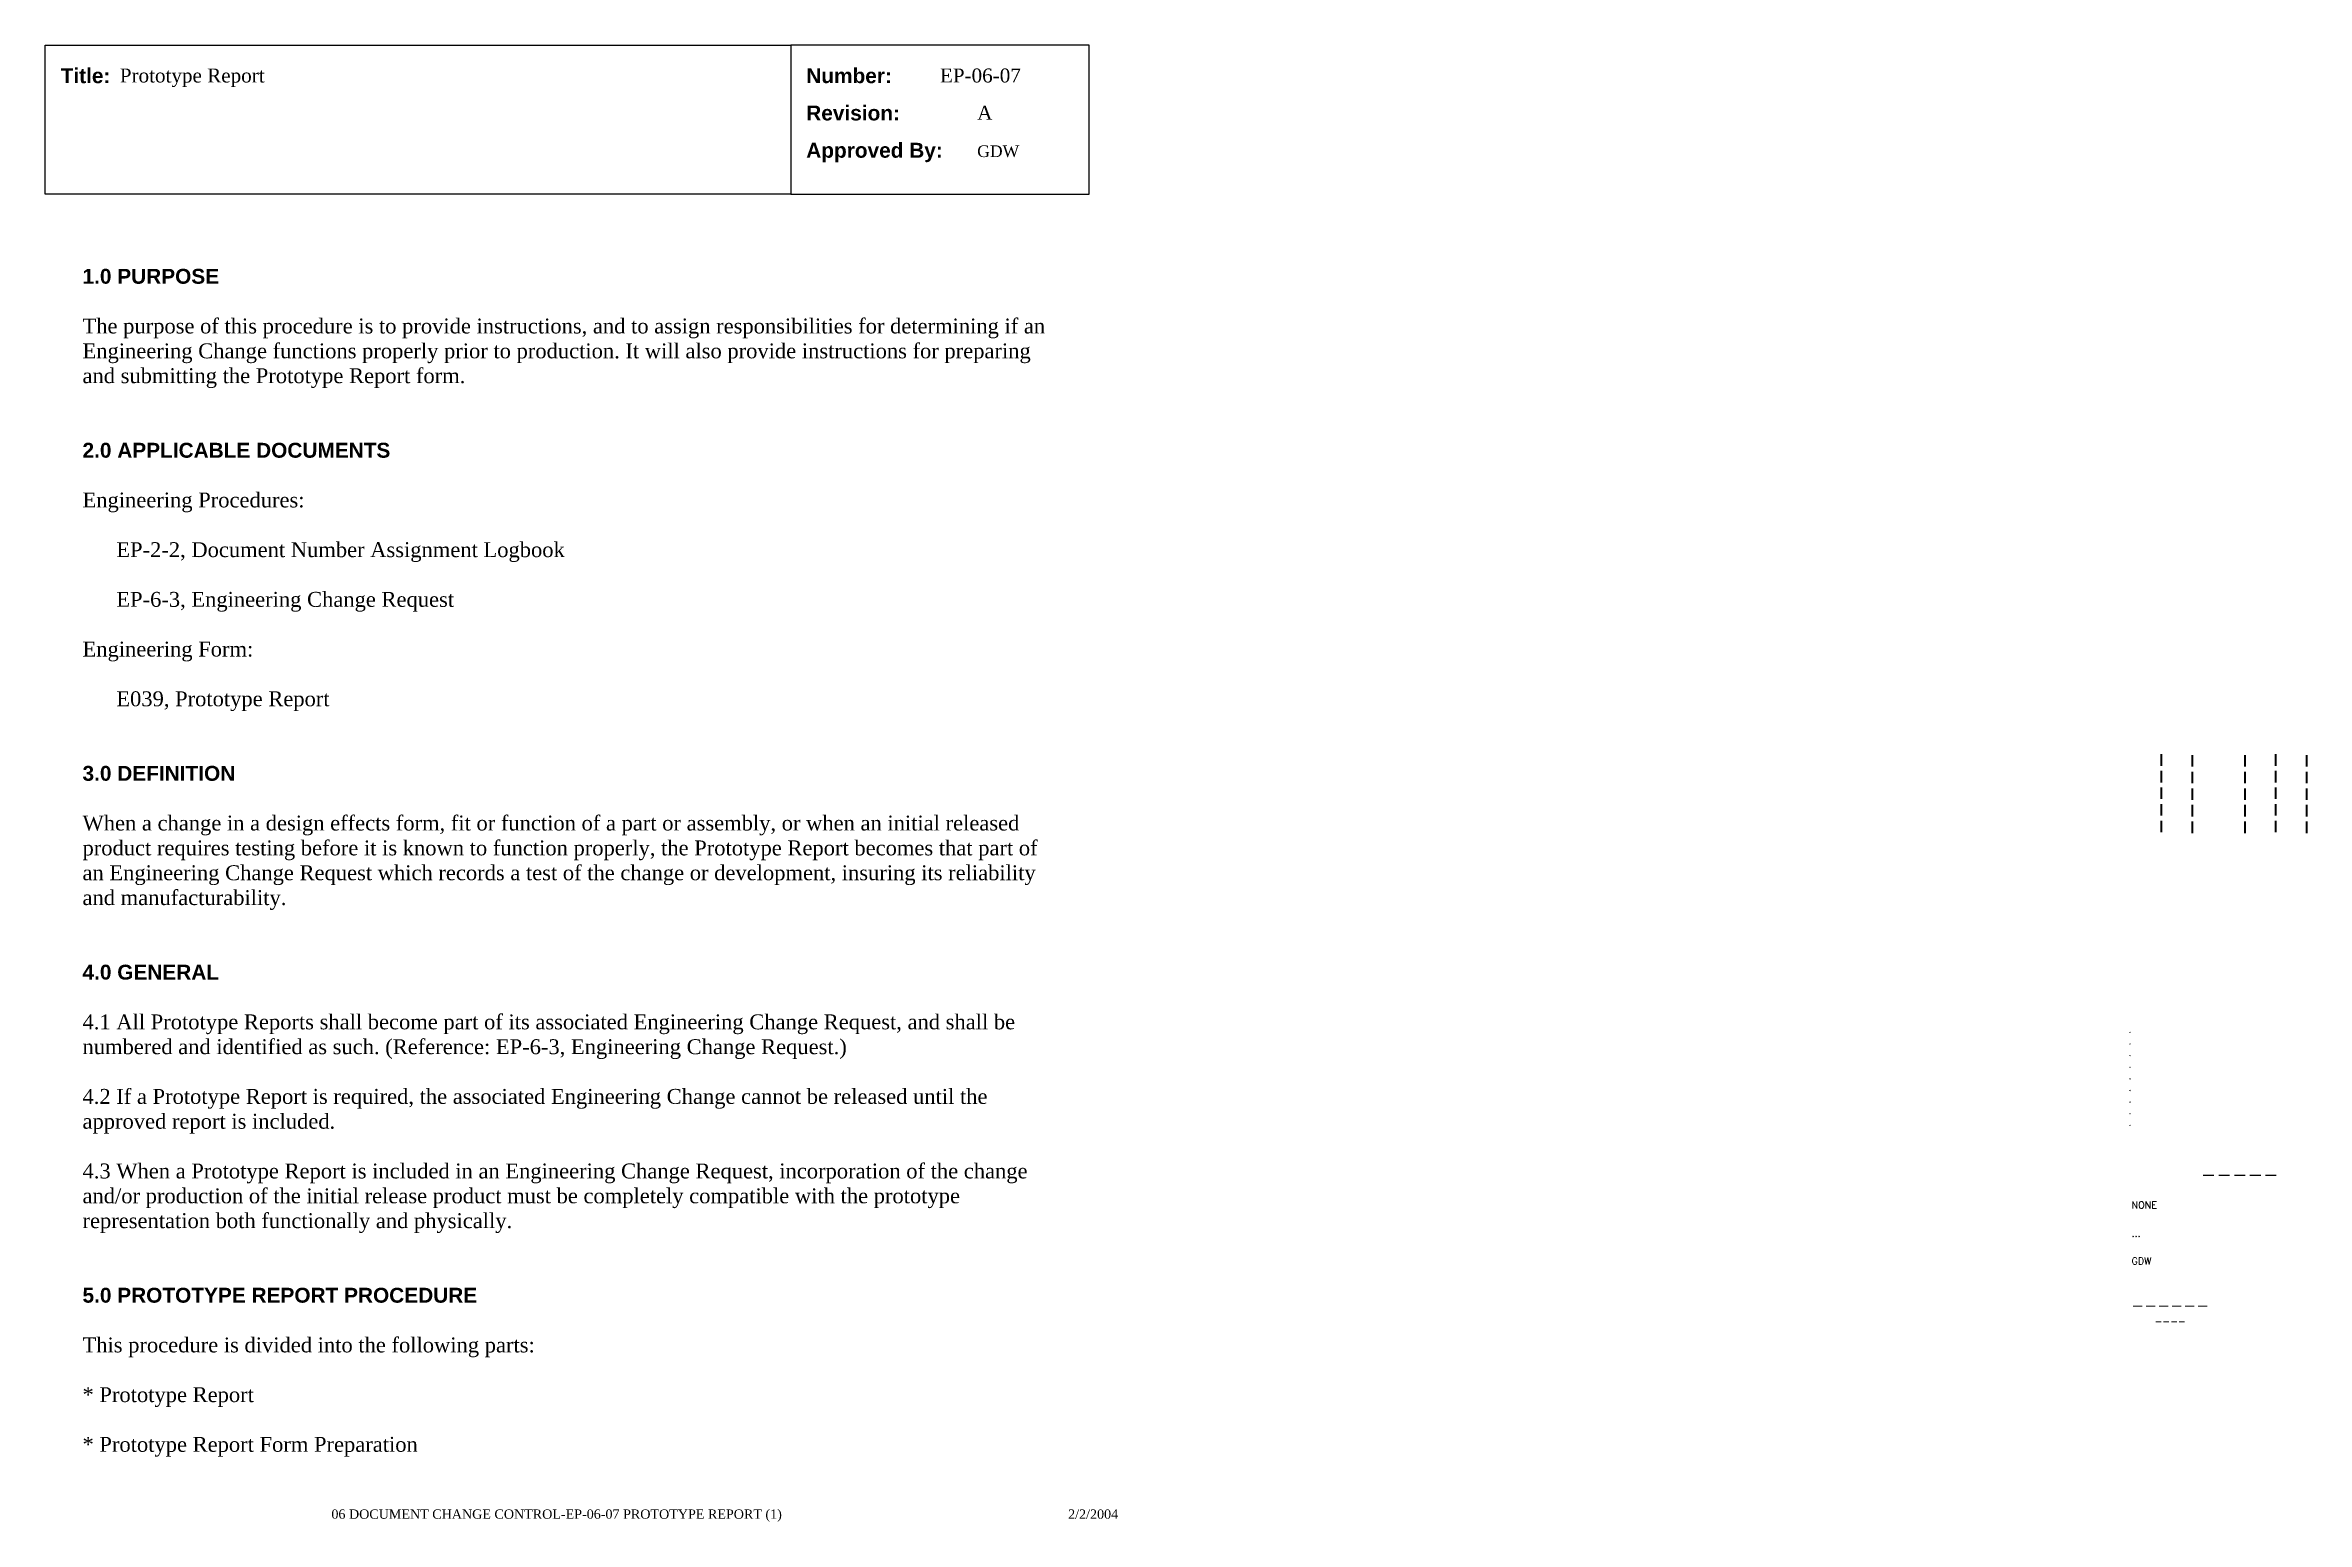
# Paper-space layout 'EP-06-07 Prototype Report (1)' of a CAD drawing. Header units: inches. Extents: x 1 to 31.3, y 0.2 to 20.
import ezdxf
from ezdxf.enums import TextEntityAlignment as Align

# ---------------------------------------------------------------- set-up
doc = ezdxf.new("R2010")
doc.units = ezdxf.units.IN
doc.header["$MEASUREMENT"] = 0
doc.layers.add('TitleBlock_Attributes', color=40, linetype='Continuous', plot=False)
doc.layers.add('TitleBlock_Atts_Print', color=1, linetype='Continuous')
doc.styles.get("Standard").update_dxf_attribs({"font": 'simplex.shx'})
doc.styles.add('style1', font='TIMES.TTF')
doc.styles.add('styleAtt', font='TIMES.TTF')
doc.styles.add('TBBIGTEXT', font='complex.shx')

# ---------------------------------------------------------------- blocks, each defined once
blk = doc.blocks.new('Test1')
at = {"layer": 'TitleBlock_Attributes', "style": 'TBBIGTEXT', "width": 0.8}
for tag, p, height in [('SideLine1', (29.492, 9.408), 0.25), ('SideLine2', (29.906, 9.396), 0.25), ('SideLine3', (30.612, 9.396), 0.25), ('SideLine4', (31.026, 9.408), 0.25), ('SideLine5', (31.44, 9.396), 0.25), ('File-Layout', (28.803, 3.641), 0.125)]:
    blk.add_attdef(tag, p, '', height=height, rotation=90, dxfattribs=at)
at = {"layer": 'TitleBlock_Attributes'}
for tag, p, height in [('REV1', (28.947, 6.754), 0.0625), ('REV2', (28.947, 6.598), 0.0625), ('REV3', (28.947, 6.442), 0.0625), ('REV4', (28.947, 6.286), 0.0625), ('REV5', (28.947, 6.13), 0.0625), ('REV6', (28.947, 5.974), 0.0625), ('REV7', (28.947, 5.818), 0.0625), ('REV8', (28.947, 5.662), 0.0625), ('REV9', (28.947, 5.506), 0.0625), ('SCALE', (28.983, 4.394), 0.0938), ('INCHARGE', (28.983, 4.016), 0.0938), ('DRW', (28.983, 3.641), 0.0938)]:
    blk.add_attdef(tag, p, '', height=height, dxfattribs=at)
at = {"layer": 'TitleBlock_Attributes', "style": 'TBBIGTEXT'}
for tag, height, p in [('PROJNUM', 0.188, (30.434, 4.761)), ('DWG_NUM', 0.156, (31.168, 4.127)), ('CUSTOMER', 0.156, (29.501, 3.017)), ('LOCATION', 0.0938, (29.501, 2.835)), ('DESC_1', 0.188, (29.501, 2.412)), ('DESC_2', 0.188, (29.501, 2.1)), ('DESC_3', 0.188, (29.501, 1.787))]:
    blk.add_attdef(tag, text='', height=height, dxfattribs=at).set_placement(p, align=Align.CENTER)
at = {"layer": 'TitleBlock_Attributes'}
blk.add_attdef('DRW_DATE', text='', height=0.0938, dxfattribs=at).set_placement((31.149, 3.648), align=Align.CENTER)

psp = doc.layouts.new('EP-06-07 Prototype Report (1)')

# ---------------------------------------------------------------- linework, layer by layer
for points in [[(1, 20), (11, 20), (11, 18), (1, 18)], [(11, 18), (15, 18), (15, 20), (11, 20)]]:
    psp.add_lwpolyline(points, close=True)

# ---------------------------------------------------------------- block references
ref = psp.add_blockref('Test1', (0, 0))
ref.add_attrib('CUSTOMER', '------', dxfattribs={"layer": 'TitleBlock_Attributes', "height": 0.1562, "style": 'TBBIGTEXT'}).set_placement((29.501, 3.017), align=Align.CENTER)
ref.add_attrib('LOCATION', '----', dxfattribs={"layer": 'TitleBlock_Attributes', "height": 0.0938, "style": 'TBBIGTEXT'}).set_placement((29.501, 2.835), align=Align.CENTER)
ref.add_attrib('DESC_1', 'Prototype Report', (2, 19.5), dxfattribs={"layer": 'TitleBlock_Atts_Print', "height": 0.1875, "style": 'styleAtt'})
ref.add_attrib('DESC_2', 'EP-06-07', (13, 19.5), dxfattribs={"layer": 'TitleBlock_Atts_Print', "height": 0.1875, "style": 'styleAtt'})
ref.add_attrib('DESC_3', 'A', (13.5, 19), dxfattribs={"layer": 'TitleBlock_Atts_Print', "height": 0.188, "style": 'styleAtt'})
ref.add_attrib('PROJNUM', '-----', dxfattribs={"layer": 'TitleBlock_Attributes', "height": 0.1875, "style": 'TBBIGTEXT'}).set_placement((30.434, 4.761), align=Align.CENTER)
ref.add_attrib('DWG_NUM', 'GDW', (13.5, 18.5), dxfattribs={"layer": 'TitleBlock_Atts_Print', "height": 0.1562, "style": 'styleAtt'})
ref.add_attrib('DRW_DATE', '2/2/2004', dxfattribs={"layer": 'TitleBlock_Atts_Print', "height": 0.125, "style": 'styleAtt'}).set_placement((15.055, 0.232), align=Align.CENTER)
ref.add_attrib('DRW', 'GDW', (28.983, 3.641), dxfattribs={"layer": 'TitleBlock_Attributes', "height": 0.0938})
ref.add_attrib('INCHARGE', '...', (28.983, 4.016), dxfattribs={"layer": 'TitleBlock_Attributes', "height": 0.0938})
ref.add_attrib('SCALE', 'NONE', (28.983, 4.394), dxfattribs={"layer": 'TitleBlock_Attributes', "height": 0.0938})
ref.add_attrib('REV1', '.', (28.947, 6.754), dxfattribs={"layer": 'TitleBlock_Attributes', "height": 0.0625})
ref.add_attrib('REV2', '.', (28.947, 6.598), dxfattribs={"layer": 'TitleBlock_Attributes', "height": 0.0625})
ref.add_attrib('REV3', '.', (28.947, 6.442), dxfattribs={"layer": 'TitleBlock_Attributes', "height": 0.0625})
ref.add_attrib('REV4', '.', (28.947, 6.286), dxfattribs={"layer": 'TitleBlock_Attributes', "height": 0.0625})
ref.add_attrib('REV5', '.', (28.947, 6.13), dxfattribs={"layer": 'TitleBlock_Attributes', "height": 0.0625})
ref.add_attrib('REV6', '.', (28.947, 5.974), dxfattribs={"layer": 'TitleBlock_Attributes', "height": 0.0625})
ref.add_attrib('REV7', '.', (28.947, 5.818), dxfattribs={"layer": 'TitleBlock_Attributes', "height": 0.0625})
ref.add_attrib('REV8', '.', (28.947, 5.662), dxfattribs={"layer": 'TitleBlock_Attributes', "height": 0.0625})
ref.add_attrib('REV9', '.', (28.947, 5.506), dxfattribs={"layer": 'TitleBlock_Attributes', "height": 0.0625})
ref.add_attrib('SideLine1', '-----', (29.492, 9.408), dxfattribs={"layer": 'TitleBlock_Attributes', "height": 0.25, "rotation": 90, "style": 'TBBIGTEXT', "width": 0.8})
ref.add_attrib('SideLine2', '-----', (29.906, 9.396), dxfattribs={"layer": 'TitleBlock_Attributes', "height": 0.25, "rotation": 90, "style": 'TBBIGTEXT', "width": 0.8})
ref.add_attrib('SideLine3', '-----', (30.612, 9.396), dxfattribs={"layer": 'TitleBlock_Attributes', "height": 0.25, "rotation": 90, "style": 'TBBIGTEXT', "width": 0.8})
ref.add_attrib('SideLine4', '-----', (31.026, 9.408), dxfattribs={"layer": 'TitleBlock_Attributes', "height": 0.25, "rotation": 90, "style": 'TBBIGTEXT', "width": 0.8})
ref.add_attrib('SideLine5', '-----', (31.44, 9.396), dxfattribs={"layer": 'TitleBlock_Attributes', "height": 0.25, "rotation": 90, "style": 'TBBIGTEXT', "width": 0.8})
ref.add_attrib('File-Layout', '06 DOCUMENT CHANGE CONTROL-EP-06-07 PROTOTYPE REPORT (1)', dxfattribs={"layer": 'TitleBlock_Atts_Print', "height": 0.125, "style": 'styleAtt'}).set_placement((7.859, 0.232), align=Align.CENTER)

# ---------------------------------------------------------------- texts
at = {"color": 5, "char_height": 0.2, "width": 2, "attachment_point": 1, "line_spacing_factor": 1.5, "style": 'style1'}
for s, insert in [('{\\fArial|b1|i0|c0|p34;Title:}', (1.207, 19.691)), ('{\\fArial|b1|i0|c0|p34;Number:\\PRevision:\\PApproved By:}', (11.207, 19.691))]:
    psp.add_mtext(s, dxfattribs=dict(at, insert=insert))
at = {"color": 5, "insert": (1.5, 17), "char_height": 0.2, "width": 13, "attachment_point": 1, "style": 'style1'}
psp.add_mtext('{\\fArial|b1|i0|c0|p34;1.0 PURPOSE\\P\\P}The purpose of this procedure is to provide instructions, and to assign responsibilities for determining if an Engineering Change functions properly prior to production. It will also provide instructions for preparing and submitting the Prototype Report form.\\P\\P\\P{\\fArial|b1|i0|c0|p34;2.0 APPLICABLE DOCUMENTS\\P\\P}Engineering Procedures:\\P\\P      EP-2-2, Document Number Assignment Logbook\\P\\P      EP-6-3, Engineering Change Request\\P\\PEngineering Form:\\P\\P      E039, Prototype Report\\P\\P\\P{\\fArial|b1|i0|c0|p34;3.0 DEFINITION\\P\\P}When a change in a design effects form, fit or function of a part or assembly, or when an initial released product requires testing before it is known to function properly, the Prototype Report becomes that part of an Engineering Change Request which records a test of the change or development, insuring its reliability and manufacturability.\\P\\P\\P{\\fArial|b1|i0|c0|p34;4.0 GENERAL\\P\\P}4.1 All Prototype Reports shall become part of its associated Engineering Change Request, and shall be numbered and identified as such. (Reference: EP-6-3, Engineering Change Request.)\\P\\P4.2 If a Prototype Report is required, the associated Engineering Change cannot be released until the approved report is included.\\P\\P4.3 When a Prototype Report is included in an Engineering Change Request, incorporation of the change and/or production of the initial release product must be completely compatible with the prototype representation both functionally and physically.\\P\\P\\P{\\fArial|b1|i0|c0|p34;5.0 PROTOTYPE REPORT PROCEDURE\\P\\P}This procedure is divided into the following parts:\\P\\P* Prototype Report\\P\\P* Prototype Report Form Preparation', dxfattribs=at)

doc.saveas('drawing.dxf')
